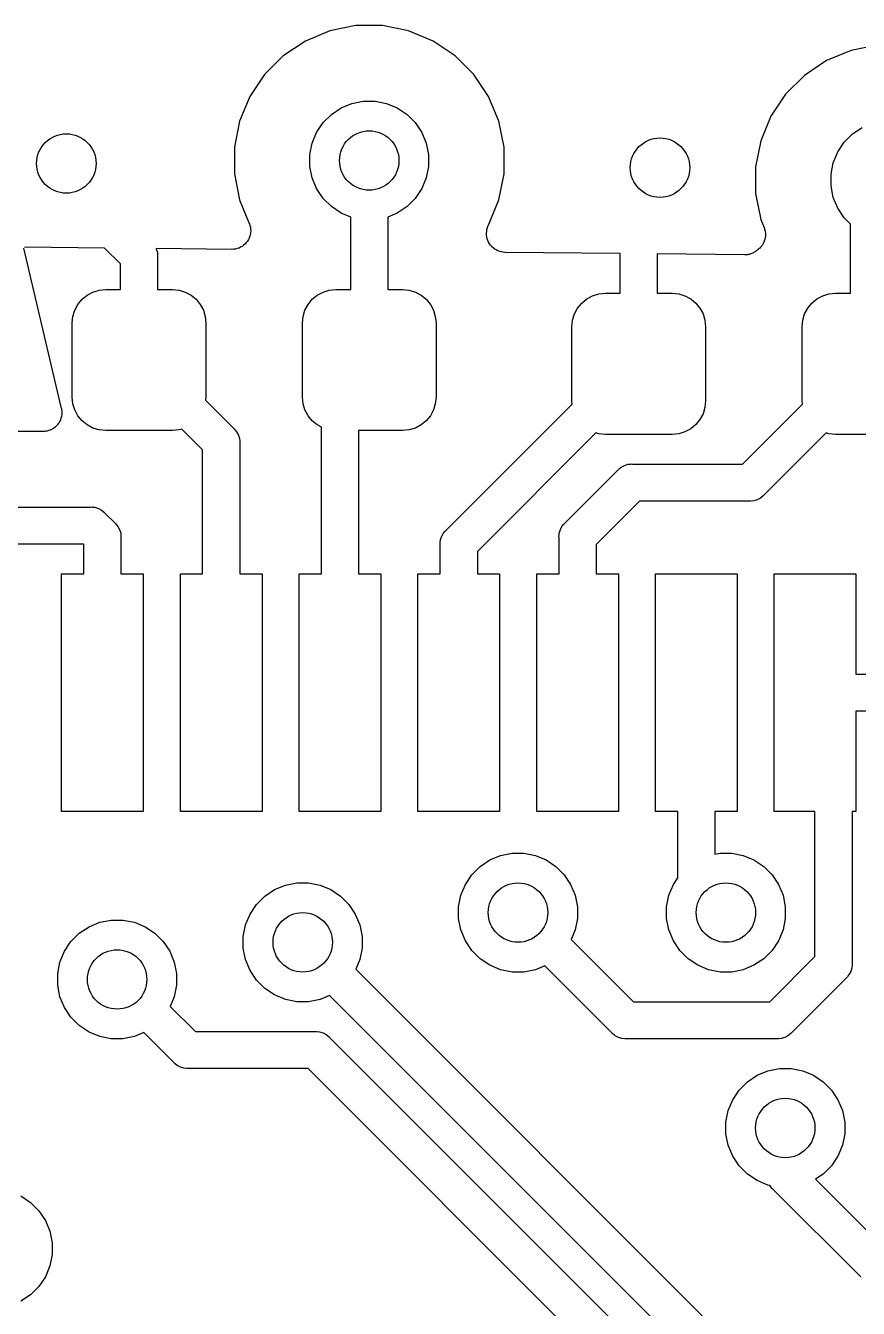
# Model space of a CAD drawing. Extents: x 83.1 to 154, y -94.5 to -68.3.
# Drawn here: x 117.38 to 122.99, y -84.46 to -75.83 of the extents above; entities that cross this region are included whole.
import ezdxf

# ---------------------------------------------------------------- set-up
doc = ezdxf.new("R2010")
doc.units = 0
doc.layers.add('BLACK', color=7, linetype='CONTINUOUS')

msp = doc.modelspace()

# ---------------------------------------------------------------- linework, layer by layer
at = {"layer": 'BLACK', "linetype": 'CONTINUOUS'}
for p, q in [((119.433, -75.8631), (119.268, -75.9316)), ((119.608, -75.8282), (119.433, -75.8631)), ((119.787, -75.8282), (119.608, -75.8282)), ((119.963, -75.8631), (119.787, -75.8282)), ((120.128, -75.9316), (119.963, -75.8631)), ((119.268, -75.9316), (119.119, -76.031)), ((120.277, -76.031), (120.128, -75.9316)), ((122.943, -75.9949), (122.778, -76.0634)), ((123.118, -75.96), (122.943, -75.9949)), ((119.119, -76.031), (118.993, -76.1574)), ((120.403, -76.1574), (120.277, -76.031)), ((122.778, -76.0634), (122.629, -76.1627)), ((118.993, -76.1574), (118.893, -76.3061)), ((120.502, -76.3061), (120.403, -76.1574)), ((122.629, -76.1627), (122.502, -76.2892)), ((118.893, -76.3061), (118.825, -76.4714)), ((119.581, -76.3516), (119.658, -76.3362)), ((119.658, -76.3362), (119.737, -76.3362)), ((119.737, -76.3362), (119.814, -76.3516)), ((120.571, -76.4714), (120.502, -76.3061)), ((122.502, -76.2892), (122.403, -76.4379)), ((119.387, -76.4813), (119.443, -76.4255)), ((119.443, -76.4255), (119.508, -76.3818)), ((119.508, -76.3818), (119.581, -76.3516)), ((119.814, -76.3516), (119.887, -76.3818)), ((119.887, -76.3818), (119.953, -76.4255)), ((119.953, -76.4255), (120.008, -76.4813)), ((118.825, -76.4714), (118.79, -76.6468)), ((119.343, -76.5468), (119.387, -76.4813)), ((120.008, -76.4813), (120.052, -76.5468)), ((120.606, -76.6468), (120.571, -76.4714)), ((122.403, -76.4379), (122.335, -76.6032)), ((122.953, -76.5573), (123.018, -76.5135)), ((119.313, -76.6196), (119.343, -76.5468)), ((120.052, -76.5468), (120.082, -76.6196)), ((122.335, -76.6032), (122.3, -76.7786)), ((122.897, -76.613), (122.953, -76.5573)), ((118.79, -76.6468), (118.79, -76.8257)), ((119.298, -76.6968), (119.313, -76.6196)), ((120.082, -76.6196), (120.098, -76.6968)), ((120.606, -76.8257), (120.606, -76.6468)), ((122.823, -76.7513), (122.853, -76.6785)), ((122.853, -76.6785), (122.897, -76.613)), ((119.298, -76.7756), (119.298, -76.6968)), ((119.313, -76.8529), (119.298, -76.7756)), ((120.098, -76.7756), (120.082, -76.8529)), ((120.098, -76.6968), (120.098, -76.7756)), ((122.808, -76.8286), (122.823, -76.7513)), ((118.79, -76.8257), (118.825, -77.0011)), ((119.343, -76.9257), (119.313, -76.8529)), ((120.082, -76.8529), (120.052, -76.9257)), ((120.571, -77.0011), (120.606, -76.8257)), ((122.3, -76.7786), (122.3, -76.9574)), ((122.808, -76.9074), (122.808, -76.8286)), ((119.387, -76.9912), (119.343, -76.9257)), ((120.052, -76.9257), (120.008, -76.9912)), ((122.823, -76.9847), (122.808, -76.9074)), ((118.825, -77.0011), (118.89, -77.1595)), ((119.443, -77.0469), (119.387, -76.9912)), ((120.008, -76.9912), (119.953, -77.0469)), ((120.499, -77.1752), (120.571, -77.0011)), ((122.3, -76.9574), (122.335, -77.1329)), ((122.853, -77.0575), (122.823, -76.9847)), ((119.508, -77.0907), (119.443, -77.0469)), ((119.573, -77.1174), (119.508, -77.0907)), ((119.573, -77.6046), (119.573, -77.1174)), ((119.887, -77.0907), (119.823, -77.1174)), ((119.823, -77.1174), (119.823, -77.6046)), ((119.953, -77.0469), (119.887, -77.0907)), ((122.897, -77.123), (122.853, -77.0575)), ((118.89, -77.1595), (118.891, -77.1611)), ((118.891, -77.1611), (118.891, -77.1615)), ((118.891, -77.1615), (118.891, -77.1618)), ((118.891, -77.1618), (118.894, -77.1731)), ((118.894, -77.1731), (118.898, -77.1849)), ((118.898, -77.1849), (118.898, -77.1853)), ((118.898, -77.1853), (118.898, -77.1856)), ((118.898, -77.1856), (118.899, -77.1974)), ((118.899, -77.1974), (118.9, -77.2096)), ((120.489, -77.2141), (120.49, -77.2027)), ((120.49, -77.2008), (120.494, -77.1899)), ((120.49, -77.2018), (120.49, -77.2008)), ((120.49, -77.2027), (120.49, -77.2018)), ((120.494, -77.1899), (120.497, -77.179)), ((120.497, -77.1781), (120.498, -77.1772)), ((120.497, -77.179), (120.497, -77.1781)), ((120.498, -77.1772), (120.499, -77.1752)), ((122.335, -77.1329), (122.357, -77.1864)), ((122.357, -77.1864), (122.358, -77.1881)), ((122.358, -77.1881), (122.359, -77.1935)), ((122.359, -77.1935), (122.361, -77.1988)), ((122.361, -77.1988), (122.363, -77.2054)), ((122.363, -77.2054), (122.364, -77.2119)), ((122.938, -77.1639), (122.897, -77.123)), ((122.938, -77.63), (122.938, -77.1639)), ((118.87, -77.2893), (118.862, -77.2987)), ((118.877, -77.2802), (118.87, -77.2893)), ((118.878, -77.2799), (118.877, -77.2802)), ((118.884, -77.269), (118.878, -77.2796)), ((118.878, -77.2796), (118.878, -77.2799)), ((118.89, -77.2585), (118.884, -77.269)), ((118.893, -77.2464), (118.89, -77.2579)), ((118.89, -77.2579), (118.89, -77.2582)), ((118.89, -77.2582), (118.89, -77.2585)), ((118.897, -77.2349), (118.893, -77.2464)), ((118.899, -77.2223), (118.897, -77.2343)), ((118.897, -77.2343), (118.897, -77.2346)), ((118.897, -77.2346), (118.897, -77.2349)), ((118.9, -77.2103), (118.899, -77.2223)), ((118.9, -77.2096), (118.9, -77.21)), ((118.9, -77.21), (118.9, -77.2103)), ((120.487, -77.2254), (120.489, -77.2141)), ((120.487, -77.2264), (120.487, -77.2254)), ((120.487, -77.2274), (120.487, -77.2264)), ((120.488, -77.2388), (120.487, -77.2274)), ((120.489, -77.2501), (120.488, -77.2388)), ((120.489, -77.2511), (120.489, -77.2501)), ((120.49, -77.252), (120.489, -77.2511)), ((120.493, -77.263), (120.49, -77.252)), ((120.496, -77.274), (120.493, -77.263)), ((120.496, -77.2749), (120.496, -77.274)), ((120.497, -77.2758), (120.496, -77.2749)), ((120.502, -77.2859), (120.497, -77.2758)), ((120.507, -77.2961), (120.502, -77.2859)), ((122.354, -77.2898), (122.351, -77.2951)), ((122.356, -77.2849), (122.354, -77.2898)), ((122.358, -77.2784), (122.356, -77.2849)), ((122.361, -77.2722), (122.358, -77.2784)), ((122.362, -77.2666), (122.361, -77.2722)), ((122.364, -77.2612), (122.362, -77.2666)), ((122.364, -77.2119), (122.365, -77.2176)), ((122.365, -77.2545), (122.364, -77.2612)), ((122.365, -77.2176), (122.366, -77.2231)), ((122.366, -77.2479), (122.365, -77.2545)), ((122.366, -77.2231), (122.366, -77.2299)), ((122.366, -77.2299), (122.367, -77.2366)), ((122.367, -77.2366), (122.366, -77.2422)), ((122.366, -77.2422), (122.366, -77.2479)), ((117.37, -77.3262), (117.624, -78.4051)), ((117.916, -77.326), (117.376, -77.3202)), ((118.023, -77.4326), (117.916, -77.326)), ((118.772, -77.3351), (118.262, -77.3297)), ((118.262, -77.3297), (118.264, -77.3327)), ((118.264, -77.3327), (118.271, -77.3563)), ((118.271, -77.3563), (118.273, -77.3747)), ((118.273, -77.3747), (118.273, -77.3747)), ((118.273, -77.3747), (118.273, -77.3808)), ((118.273, -77.3808), (118.273, -77.3869)), ((118.784, -77.334), (118.772, -77.3351)), ((118.772, -77.3351), (118.772, -77.335)), ((118.772, -77.335), (118.772, -77.3351)), ((118.796, -77.3329), (118.784, -77.334)), ((118.797, -77.3328), (118.796, -77.3329)), ((118.809, -77.3293), (118.797, -77.3328)), ((118.797, -77.3328), (118.797, -77.3328)), ((118.82, -77.326), (118.809, -77.3293)), ((118.821, -77.3258), (118.82, -77.3259)), ((118.82, -77.3259), (118.82, -77.326)), ((118.831, -77.3201), (118.821, -77.3258)), ((118.842, -77.3146), (118.831, -77.3201)), ((118.843, -77.3142), (118.842, -77.3144)), ((118.842, -77.3144), (118.842, -77.3146)), ((118.852, -77.3067), (118.843, -77.3142)), ((118.861, -77.2991), (118.852, -77.3067)), ((118.862, -77.2989), (118.861, -77.2991)), ((118.862, -77.2987), (118.862, -77.2989)), ((120.508, -77.2968), (120.507, -77.2961)), ((120.508, -77.2977), (120.508, -77.2968)), ((120.515, -77.3066), (120.508, -77.2977)), ((120.523, -77.3156), (120.515, -77.3066)), ((120.523, -77.3162), (120.523, -77.3156)), ((120.524, -77.3169), (120.523, -77.3162)), ((120.533, -77.3243), (120.524, -77.3169)), ((120.541, -77.3317), (120.533, -77.3243)), ((120.542, -77.3322), (120.541, -77.3317)), ((120.543, -77.3328), (120.542, -77.3322)), ((120.553, -77.3383), (120.543, -77.3328)), ((120.563, -77.3439), (120.553, -77.3383)), ((120.564, -77.3442), (120.563, -77.3439)), ((120.565, -77.3446), (120.564, -77.3442)), ((120.576, -77.348), (120.565, -77.3446)), ((120.586, -77.3516), (120.576, -77.348)), ((120.587, -77.3517), (120.586, -77.3516)), ((120.588, -77.352), (120.587, -77.3517)), ((120.6, -77.3532), (120.588, -77.352)), ((120.611, -77.3546), (120.6, -77.3532)), ((120.613, -77.3547), (120.611, -77.3546)), ((121.388, -77.3629), (120.613, -77.3547)), ((121.388, -77.63), (121.388, -77.3629)), ((122.226, -77.3718), (121.638, -77.3656)), ((121.638, -77.3656), (121.638, -77.63)), ((122.233, -77.3713), (122.226, -77.3718)), ((122.239, -77.3713), (122.233, -77.3713)), ((122.245, -77.3702), (122.239, -77.3713)), ((122.251, -77.3697), (122.245, -77.3702)), ((122.257, -77.3679), (122.251, -77.3697)), ((122.263, -77.3667), (122.257, -77.3679)), ((122.269, -77.3645), (122.263, -77.3667)), ((122.275, -77.3628), (122.269, -77.3645)), ((122.28, -77.3599), (122.275, -77.3628)), ((122.286, -77.3575), (122.28, -77.3599)), ((122.291, -77.3542), (122.286, -77.3575)), ((122.297, -77.3514), (122.291, -77.3542)), ((122.302, -77.3474), (122.297, -77.3514)), ((122.307, -77.3439), (122.302, -77.3474)), ((122.308, -77.3429), (122.307, -77.3437)), ((122.307, -77.3437), (122.307, -77.3439)), ((122.32, -77.3332), (122.308, -77.3429)), ((122.324, -77.3292), (122.32, -77.3332)), ((122.329, -77.3256), (122.324, -77.3292)), ((122.333, -77.3204), (122.329, -77.3256)), ((122.338, -77.3157), (122.333, -77.3204)), ((122.341, -77.311), (122.338, -77.3157)), ((122.344, -77.3066), (122.341, -77.311)), ((122.348, -77.3007), (122.344, -77.3066)), ((122.351, -77.2951), (122.348, -77.3007)), ((118.023, -77.6046), (118.023, -77.4326)), ((118.273, -77.3869), (118.273, -77.6046)), ((117.798, -77.6425), (117.837, -77.6217)), ((117.837, -77.6217), (117.879, -77.6089)), ((117.879, -77.6089), (117.923, -77.6046)), ((117.923, -77.6046), (118.023, -77.6046)), ((118.273, -77.6046), (118.373, -77.6046)), ((118.373, -77.6046), (118.417, -77.6089)), ((118.417, -77.6089), (118.459, -77.6217)), ((118.459, -77.6217), (118.498, -77.6425)), ((119.348, -77.6425), (119.387, -77.6217)), ((119.387, -77.6217), (119.429, -77.6089)), ((119.429, -77.6089), (119.473, -77.6046)), ((119.473, -77.6046), (119.573, -77.6046)), ((119.823, -77.6046), (119.923, -77.6046)), ((119.923, -77.6046), (119.967, -77.6089)), ((119.967, -77.6089), (120.009, -77.6217)), ((120.009, -77.6217), (120.048, -77.6425)), ((121.202, -77.6471), (121.244, -77.6343)), ((121.244, -77.6343), (121.288, -77.63)), ((121.288, -77.63), (121.388, -77.63)), ((121.638, -77.63), (121.738, -77.63)), ((121.738, -77.63), (121.782, -77.6343)), ((121.782, -77.6343), (121.824, -77.6471)), ((122.752, -77.6471), (122.794, -77.6343)), ((122.794, -77.6343), (122.838, -77.63)), ((122.838, -77.63), (122.938, -77.63)), ((117.715, -77.7435), (117.736, -77.7046)), ((117.736, -77.7046), (117.764, -77.6705)), ((117.764, -77.6705), (117.798, -77.6425)), ((118.498, -77.6425), (118.532, -77.6705)), ((118.532, -77.6705), (118.56, -77.7046)), ((118.56, -77.7046), (118.581, -77.7435)), ((119.265, -77.7435), (119.286, -77.7046)), ((119.286, -77.7046), (119.314, -77.6705)), ((119.314, -77.6705), (119.348, -77.6425)), ((120.048, -77.6425), (120.082, -77.6705)), ((120.082, -77.6705), (120.11, -77.7046)), ((120.11, -77.7046), (120.131, -77.7435)), ((121.101, -77.73), (121.129, -77.6959)), ((121.129, -77.6959), (121.163, -77.6679)), ((121.163, -77.6679), (121.202, -77.6471)), ((121.824, -77.6471), (121.863, -77.6679)), ((121.863, -77.6679), (121.897, -77.6959)), ((121.897, -77.6959), (121.925, -77.73)), ((122.651, -77.73), (122.679, -77.6959)), ((122.679, -77.6959), (122.713, -77.6679)), ((122.713, -77.6679), (122.752, -77.6471)), ((117.698, -77.8296), (117.702, -77.7857)), ((117.702, -77.7857), (117.715, -77.7435)), ((118.581, -77.7435), (118.593, -77.7857)), ((118.593, -77.7857), (118.598, -77.8296)), ((119.248, -77.8296), (119.252, -77.7857)), ((119.252, -77.7857), (119.265, -77.7435)), ((120.131, -77.7435), (120.143, -77.7857)), ((120.143, -77.7857), (120.148, -77.8296)), ((121.063, -77.855), (121.067, -77.8111)), ((121.067, -77.8111), (121.08, -77.7689)), ((121.08, -77.7689), (121.101, -77.73)), ((121.925, -77.73), (121.946, -77.7689)), ((121.946, -77.7689), (121.959, -77.8111)), ((121.959, -77.8111), (121.963, -77.855)), ((122.613, -77.855), (122.617, -77.8111)), ((122.617, -77.8111), (122.63, -77.7689)), ((122.63, -77.7689), (122.651, -77.73)), ((117.698, -78.3296), (117.698, -77.8296)), ((118.598, -77.8296), (118.598, -78.3296)), ((119.248, -78.3296), (119.248, -77.8296)), ((120.148, -77.8296), (120.148, -78.3296)), ((121.063, -78.355), (121.063, -77.855)), ((121.963, -77.855), (121.963, -78.355)), ((122.613, -78.355), (122.613, -77.855)), ((117.702, -78.3735), (117.698, -78.3296)), ((118.598, -78.3296), (118.596, -78.3507)), ((119.252, -78.3735), (119.248, -78.3296)), ((120.148, -78.3296), (120.143, -78.3735)), ((117.624, -78.4051), (117.625, -78.4069)), ((117.625, -78.4069), (117.625, -78.4087)), ((117.625, -78.4087), (117.626, -78.4105)), ((117.626, -78.4105), (117.627, -78.421)), ((117.715, -78.4157), (117.702, -78.3735)), ((117.736, -78.4546), (117.715, -78.4157)), ((118.596, -78.3507), (118.785, -78.5398)), ((119.265, -78.4157), (119.252, -78.3735)), ((119.286, -78.4546), (119.265, -78.4157)), ((120.131, -78.4157), (120.11, -78.4546)), ((120.143, -78.3735), (120.131, -78.4157)), ((120.217, -79.2246), (121.065, -78.3761)), ((121.065, -78.3761), (121.063, -78.355)), ((121.959, -78.3989), (121.946, -78.4411)), ((121.963, -78.355), (121.959, -78.3989)), ((122.211, -78.78), (122.615, -78.3761)), ((122.615, -78.3761), (122.613, -78.355)), ((117.607, -78.5037), (117.606, -78.5053)), ((117.608, -78.5022), (117.607, -78.5037)), ((117.613, -78.4928), (117.608, -78.5022)), ((117.618, -78.4835), (117.613, -78.4928)), ((117.619, -78.4801), (117.618, -78.4817)), ((117.618, -78.4817), (117.618, -78.4835)), ((117.622, -78.4699), (117.619, -78.4801)), ((117.625, -78.4598), (117.622, -78.4699)), ((117.626, -78.4562), (117.625, -78.458)), ((117.625, -78.458), (117.625, -78.4598)), ((117.627, -78.4457), (117.626, -78.4562)), ((117.627, -78.421), (117.628, -78.4315)), ((117.628, -78.4352), (117.627, -78.4457)), ((117.628, -78.4315), (117.628, -78.4333)), ((117.628, -78.4333), (117.628, -78.4352)), ((117.764, -78.4887), (117.736, -78.4546)), ((117.798, -78.5167), (117.764, -78.4887)), ((119.314, -78.4887), (119.286, -78.4546)), ((119.348, -78.5167), (119.314, -78.4887)), ((120.082, -78.4887), (120.048, -78.5167)), ((120.11, -78.4546), (120.082, -78.4887)), ((121.925, -78.48), (121.897, -78.5141)), ((121.946, -78.4411), (121.925, -78.48)), ((117.501, -78.5613), (113.94, -78.5613)), ((117.503, -78.5611), (117.501, -78.5613)), ((117.505, -78.5612), (117.503, -78.5611)), ((117.515, -78.5599), (117.505, -78.5612)), ((117.525, -78.5589), (117.515, -78.5599)), ((117.527, -78.5583), (117.525, -78.5589)), ((117.529, -78.5581), (117.527, -78.5583)), ((117.539, -78.5548), (117.529, -78.5581)), ((117.549, -78.5517), (117.539, -78.5548)), ((117.551, -78.5508), (117.549, -78.5517)), ((117.553, -78.5502), (117.551, -78.5508)), ((117.562, -78.545), (117.553, -78.5502)), ((117.571, -78.5401), (117.562, -78.545)), ((117.573, -78.5389), (117.571, -78.5401)), ((117.574, -78.538), (117.573, -78.5389)), ((117.582, -78.5311), (117.574, -78.538)), ((117.59, -78.5244), (117.582, -78.5311)), ((117.591, -78.523), (117.59, -78.5244)), ((117.593, -78.5218), (117.591, -78.523)), ((117.599, -78.5134), (117.593, -78.5218)), ((117.606, -78.5053), (117.599, -78.5134)), ((117.837, -78.5375), (117.798, -78.5167)), ((117.879, -78.5503), (117.837, -78.5375)), ((117.923, -78.5546), (117.879, -78.5503)), ((118.373, -78.5546), (117.923, -78.5546)), ((118.417, -78.5503), (118.373, -78.5546)), ((118.436, -78.5445), (118.417, -78.5503)), ((118.576, -78.6843), (118.436, -78.5445)), ((118.785, -78.5398), (118.79, -78.5437)), ((118.79, -78.5437), (118.793, -78.5484)), ((118.793, -78.5484), (118.805, -78.5627)), ((118.805, -78.5627), (118.815, -78.5814)), ((118.815, -78.5814), (118.817, -78.5844)), ((118.817, -78.5844), (118.824, -78.608)), ((119.376, -78.5316), (119.348, -78.5167)), ((119.376, -79.5193), (119.376, -78.5316)), ((119.923, -78.5546), (119.626, -78.5546)), ((119.626, -78.5546), (119.626, -79.5193)), ((119.967, -78.5503), (119.923, -78.5546)), ((120.009, -78.5375), (119.967, -78.5503)), ((120.048, -78.5167), (120.009, -78.5375)), ((121.225, -78.5699), (120.426, -79.3691)), ((121.244, -78.5757), (121.225, -78.5699)), ((121.288, -78.58), (121.244, -78.5757)), ((121.738, -78.58), (121.288, -78.58)), ((121.782, -78.5757), (121.738, -78.58)), ((121.824, -78.5629), (121.782, -78.5757)), ((121.863, -78.5421), (121.824, -78.5629)), ((121.897, -78.5141), (121.863, -78.5421)), ((122.775, -78.5699), (122.356, -78.9891)), ((122.794, -78.5757), (122.775, -78.5699)), ((122.838, -78.58), (122.794, -78.5757)), ((123.288, -78.58), (122.838, -78.58)), ((118.824, -78.608), (118.826, -78.6264)), ((118.826, -78.6264), (118.826, -78.6264)), ((118.826, -78.6264), (118.826, -78.6325)), ((118.826, -78.6325), (118.826, -78.6386)), ((118.826, -78.6386), (118.826, -79.5193)), ((118.576, -79.5193), (118.576, -78.6843)), ((121.017, -79.1766), (121.372, -78.821)), ((121.372, -78.821), (121.376, -78.8162)), ((121.376, -78.8162), (121.384, -78.8097)), ((121.384, -78.8097), (121.395, -78.8006)), ((121.395, -78.8006), (121.417, -78.789)), ((121.417, -78.789), (121.418, -78.7886)), ((121.418, -78.7886), (121.44, -78.7818)), ((121.44, -78.7818), (121.459, -78.78)), ((121.459, -78.78), (121.465, -78.7794)), ((121.459, -78.78), (121.459, -78.78)), ((121.465, -78.7794), (121.471, -78.78)), ((121.471, -78.78), (122.211, -78.78)), ((122.311, -79.0211), (122.287, -79.0282)), ((122.333, -79.0094), (122.311, -79.0211)), ((122.352, -78.9938), (122.333, -79.0094)), ((122.356, -78.9891), (122.352, -78.9938)), ((113.909, -79.0693), (117.82, -79.0693)), ((117.82, -79.0693), (117.826, -79.0687)), ((117.826, -79.0687), (117.832, -79.0693)), ((117.832, -79.0693), (117.832, -79.0693)), ((117.832, -79.0693), (117.85, -79.0711)), ((117.85, -79.0711), (117.874, -79.0783)), ((117.874, -79.0783), (117.895, -79.0899)), ((117.895, -79.0899), (117.915, -79.1055)), ((117.915, -79.1055), (117.918, -79.1103)), ((121.517, -79.03), (121.226, -79.3211)), ((122.257, -79.03), (121.517, -79.03)), ((122.263, -79.0306), (122.257, -79.03)), ((122.269, -79.03), (122.263, -79.0306)), ((122.287, -79.0282), (122.269, -79.03)), ((122.269, -79.03), (122.269, -79.03)), ((117.918, -79.1103), (117.985, -79.1766)), ((117.985, -79.1766), (117.99, -79.1805)), ((117.99, -79.1805), (118.005, -79.1995)), ((120.996, -79.1995), (121.008, -79.1852)), ((121.008, -79.1852), (121.012, -79.1805)), ((121.008, -79.1852), (121.008, -79.1852)), ((121.012, -79.1805), (121.017, -79.1766)), ((118.005, -79.1995), (118.017, -79.2212)), ((118.017, -79.2212), (118.024, -79.2448)), ((118.024, -79.2448), (118.026, -79.2632)), ((118.026, -79.2632), (118.026, -79.2632)), ((118.026, -79.2632), (118.026, -79.2693)), ((118.026, -79.2693), (118.026, -79.2754)), ((118.026, -79.2754), (118.026, -79.5193)), ((120.178, -79.2901), (120.185, -79.2692)), ((120.185, -79.2692), (120.196, -79.2475)), ((120.196, -79.2475), (120.208, -79.2332)), ((120.208, -79.2332), (120.212, -79.2285)), ((120.208, -79.2332), (120.208, -79.2332)), ((120.212, -79.2285), (120.217, -79.2246)), ((120.975, -79.2693), (120.977, -79.2541)), ((120.976, -79.2754), (120.975, -79.2693)), ((120.976, -79.5193), (120.976, -79.2754)), ((120.977, -79.2541), (120.978, -79.2448)), ((120.978, -79.2448), (120.979, -79.2401)), ((120.979, -79.2401), (120.985, -79.2212)), ((120.985, -79.2212), (120.996, -79.1995)), ((117.774, -79.3193), (113.954, -79.3193)), ((117.776, -79.3211), (117.774, -79.3193)), ((117.776, -79.5193), (117.776, -79.3211)), ((120.175, -79.3173), (120.176, -79.3033)), ((120.176, -79.3234), (120.175, -79.3173)), ((120.176, -79.3033), (120.178, -79.2928)), ((120.176, -79.5193), (120.176, -79.3234)), ((120.178, -79.2928), (120.178, -79.2901)), ((121.226, -79.3211), (121.226, -79.5193)), ((120.426, -79.3691), (120.426, -79.5193)), ((117.626, -81.1193), (117.626, -79.5193)), ((117.626, -79.5193), (117.776, -79.5193)), ((118.026, -79.5193), (118.176, -79.5193)), ((118.176, -79.5193), (118.176, -81.1193)), ((118.426, -81.1193), (118.426, -79.5193)), ((118.426, -79.5193), (118.576, -79.5193)), ((118.826, -79.5193), (118.976, -79.5193)), ((118.976, -79.5193), (118.976, -81.1193)), ((119.226, -81.1193), (119.226, -79.5193)), ((119.226, -79.5193), (119.376, -79.5193)), ((119.626, -79.5193), (119.776, -79.5193)), ((119.776, -79.5193), (119.776, -81.1193)), ((120.026, -81.1193), (120.026, -79.5193)), ((120.026, -79.5193), (120.176, -79.5193)), ((120.426, -79.5193), (120.576, -79.5193)), ((120.576, -79.5193), (120.576, -81.1193)), ((120.826, -81.1193), (120.826, -79.5193)), ((120.826, -79.5193), (120.976, -79.5193)), ((121.226, -79.5193), (121.376, -79.5193)), ((121.376, -79.5193), (121.376, -81.1193)), ((121.626, -81.1193), (121.626, -79.5193)), ((121.626, -79.5193), (122.176, -79.5193)), ((122.176, -79.5193), (122.176, -81.1193)), ((122.426, -81.1193), (122.426, -79.5193)), ((122.426, -79.5193), (122.976, -79.5193)), ((122.976, -79.5193), (122.976, -80.1943)), ((122.976, -80.1943), (123.329, -80.1943)), ((123.375, -80.4443), (122.976, -80.4443)), ((122.976, -80.4443), (122.976, -81.1193)), ((118.176, -81.1193), (117.626, -81.1193)), ((118.976, -81.1193), (118.426, -81.1193)), ((119.776, -81.1193), (119.226, -81.1193)), ((120.576, -81.1193), (120.026, -81.1193)), ((121.376, -81.1193), (120.826, -81.1193)), ((121.776, -81.1193), (121.626, -81.1193)), ((121.776, -81.5654), (121.776, -81.1193)), ((122.176, -81.1193), (122.026, -81.1193)), ((122.026, -81.1193), (122.026, -81.4069)), ((122.7, -81.1193), (122.426, -81.1193)), ((122.7, -82.0962), (122.7, -81.1193)), ((122.976, -81.1193), (122.95, -81.1193)), ((122.95, -81.1193), (122.95, -82.1419)), ((120.511, -81.4455), (120.583, -81.4154)), ((120.583, -81.4154), (120.661, -81.4)), ((120.661, -81.4), (120.739, -81.4)), ((120.739, -81.4), (120.817, -81.4154)), ((120.817, -81.4154), (120.889, -81.4455)), ((122.026, -81.4069), (122.061, -81.4)), ((122.061, -81.4), (122.139, -81.4)), ((122.139, -81.4), (122.217, -81.4154)), ((122.217, -81.4154), (122.289, -81.4455)), ((120.389, -81.545), (120.445, -81.4893)), ((120.445, -81.4893), (120.511, -81.4455)), ((120.889, -81.4455), (120.955, -81.4893)), ((120.955, -81.4893), (121.011, -81.545)), ((122.289, -81.4455), (122.355, -81.4893)), ((122.355, -81.4893), (122.411, -81.545)), ((119.133, -81.6154), (119.211, -81.6)), ((119.211, -81.6), (119.289, -81.6)), ((119.289, -81.6), (119.367, -81.6154)), ((120.315, -81.6833), (120.346, -81.6105)), ((120.346, -81.6105), (120.389, -81.545)), ((121.011, -81.545), (121.054, -81.6105)), ((121.054, -81.6105), (121.085, -81.6833)), ((121.715, -81.6833), (121.746, -81.6105)), ((121.746, -81.6105), (121.776, -81.5654)), ((122.411, -81.545), (122.454, -81.6105)), ((122.454, -81.6105), (122.485, -81.6833)), ((118.939, -81.745), (118.995, -81.6893)), ((118.995, -81.6893), (119.061, -81.6455)), ((119.061, -81.6455), (119.133, -81.6154)), ((119.367, -81.6154), (119.439, -81.6455)), ((119.439, -81.6455), (119.505, -81.6893)), ((119.505, -81.6893), (119.561, -81.745)), ((120.3, -81.7606), (120.315, -81.6833)), ((121.085, -81.6833), (121.1, -81.7606)), ((121.7, -81.7606), (121.715, -81.6833)), ((122.485, -81.6833), (122.5, -81.7606)), ((118.896, -81.8105), (118.939, -81.745)), ((119.561, -81.745), (119.604, -81.8105)), ((120.3, -81.8394), (120.3, -81.7606)), ((121.1, -81.7606), (121.1, -81.8394)), ((121.7, -81.8394), (121.7, -81.7606)), ((122.5, -81.7606), (122.5, -81.8394)), ((117.811, -81.8955), (117.883, -81.8654)), ((117.883, -81.8654), (117.961, -81.85)), ((117.961, -81.85), (118.039, -81.85)), ((118.039, -81.85), (118.117, -81.8654)), ((118.117, -81.8654), (118.189, -81.8955)), ((118.865, -81.8833), (118.896, -81.8105)), ((119.604, -81.8105), (119.635, -81.8833)), ((120.315, -81.9167), (120.3, -81.8394)), ((121.1, -81.8394), (121.085, -81.9167)), ((121.715, -81.9167), (121.7, -81.8394)), ((122.5, -81.8394), (122.485, -81.9167)), ((117.689, -81.995), (117.745, -81.9393)), ((117.745, -81.9393), (117.811, -81.8955)), ((118.189, -81.8955), (118.255, -81.9393)), ((118.255, -81.9393), (118.311, -81.995)), ((118.85, -81.9606), (118.865, -81.8833)), ((119.635, -81.8833), (119.65, -81.9606)), ((120.346, -81.9895), (120.315, -81.9167)), ((121.085, -81.9167), (121.058, -81.9811)), ((121.746, -81.9895), (121.715, -81.9167)), ((122.485, -81.9167), (122.454, -81.9895)), ((117.646, -82.0605), (117.689, -81.995)), ((118.311, -81.995), (118.354, -82.0605)), ((118.85, -82.0394), (118.85, -81.9606)), ((118.865, -82.1167), (118.85, -82.0394)), ((119.65, -82.0394), (119.635, -82.1167)), ((119.65, -81.9606), (119.65, -82.0394)), ((120.389, -82.055), (120.346, -81.9895)), ((121.058, -81.9811), (121.477, -82.4)), ((121.789, -82.055), (121.746, -81.9895)), ((122.454, -81.9895), (122.411, -82.055)), ((117.615, -82.1333), (117.646, -82.0605)), ((118.354, -82.0605), (118.385, -82.1333)), ((118.896, -82.1895), (118.865, -82.1167)), ((119.635, -82.1167), (119.608, -82.1811)), ((120.445, -82.1107), (120.389, -82.055)), ((120.511, -82.1545), (120.445, -82.1107)), ((121.845, -82.1107), (121.789, -82.055)), ((121.911, -82.1545), (121.845, -82.1107)), ((122.355, -82.1107), (122.289, -82.1545)), ((122.411, -82.055), (122.355, -82.1107)), ((122.396, -82.4), (122.7, -82.0962)), ((117.6, -82.2106), (117.615, -82.1333)), ((117.6, -82.2894), (117.6, -82.2106)), ((118.385, -82.1333), (118.4, -82.2106)), ((118.4, -82.2106), (118.4, -82.2894)), ((118.939, -82.255), (118.896, -82.1895)), ((119.608, -82.1811), (122.271, -84.8443)), ((120.583, -82.1846), (120.511, -82.1545)), ((120.661, -82.2), (120.583, -82.1846)), ((120.739, -82.2), (120.661, -82.2)), ((120.817, -82.1846), (120.739, -82.2)), ((120.881, -82.1579), (120.817, -82.1846)), ((121.332, -82.6091), (120.881, -82.1579)), ((121.983, -82.1846), (121.911, -82.1545)), ((122.061, -82.2), (121.983, -82.1846)), ((122.139, -82.2), (122.061, -82.2)), ((122.217, -82.1846), (122.139, -82.2)), ((122.289, -82.1545), (122.217, -82.1846)), ((122.935, -82.2081), (122.929, -82.2178)), ((122.941, -82.1961), (122.935, -82.2081)), ((122.948, -82.1725), (122.941, -82.1961)), ((122.95, -82.1541), (122.948, -82.1725)), ((122.95, -82.1419), (122.951, -82.148)), ((122.951, -82.148), (122.95, -82.1541)), ((122.95, -82.1541), (122.95, -82.1541)), ((117.615, -82.3667), (117.6, -82.2894)), ((118.4, -82.2894), (118.385, -82.3667)), ((118.995, -82.3107), (118.939, -82.255)), ((122.909, -82.2407), (122.541, -82.609)), ((122.914, -82.2368), (122.909, -82.2407)), ((122.918, -82.2321), (122.914, -82.2368)), ((122.929, -82.2178), (122.918, -82.2321)), ((122.918, -82.2321), (122.918, -82.2321)), ((117.646, -82.4395), (117.615, -82.3667)), ((118.385, -82.3667), (118.358, -82.4311)), ((119.061, -82.3545), (118.995, -82.3107)), ((119.133, -82.3846), (119.061, -82.3545)), ((119.211, -82.4), (119.133, -82.3846)), ((119.367, -82.3846), (119.289, -82.4)), ((119.431, -82.3579), (119.367, -82.3846)), ((122.127, -85.0534), (119.431, -82.3579)), ((117.689, -82.505), (117.646, -82.4395)), ((118.358, -82.4311), (118.527, -82.6)), ((119.289, -82.4), (119.211, -82.4)), ((121.477, -82.4), (122.396, -82.4)), ((117.745, -82.5607), (117.689, -82.505)), ((117.811, -82.6045), (117.745, -82.5607)), ((117.883, -82.6346), (117.811, -82.6045)), ((117.961, -82.65), (117.883, -82.6346)), ((118.117, -82.6346), (118.039, -82.65)), ((118.181, -82.6079), (118.117, -82.6346)), ((118.382, -82.8091), (118.181, -82.6079)), ((118.527, -82.6), (119.332, -82.6)), ((119.332, -82.6), (119.339, -82.5994)), ((119.339, -82.5994), (119.345, -82.6)), ((119.345, -82.6), (119.345, -82.6)), ((119.345, -82.6), (119.363, -82.6018)), ((119.363, -82.6018), (119.387, -82.609)), ((119.387, -82.609), (119.408, -82.6206)), ((119.408, -82.6206), (119.427, -82.6362)), ((119.427, -82.6362), (119.431, -82.641)), ((119.431, -82.641), (122.435, -85.6443)), ((121.336, -82.6138), (121.332, -82.6091)), ((121.341, -82.6177), (121.336, -82.6138)), ((121.349, -82.6244), (121.341, -82.6177)), ((121.341, -82.6177), (121.341, -82.6177)), ((121.355, -82.6294), (121.349, -82.6244)), ((121.377, -82.641), (121.355, -82.6294)), ((121.4, -82.6482), (121.377, -82.641)), ((121.419, -82.65), (121.4, -82.6482)), ((122.473, -82.6482), (122.454, -82.65)), ((122.496, -82.641), (122.473, -82.6482)), ((122.518, -82.6294), (122.496, -82.641)), ((122.537, -82.6138), (122.518, -82.6294)), ((122.541, -82.609), (122.537, -82.6138)), ((118.039, -82.65), (117.961, -82.65)), ((121.425, -82.6506), (121.419, -82.65)), ((121.419, -82.65), (121.419, -82.65)), ((121.431, -82.65), (121.425, -82.6506)), ((122.442, -82.65), (121.431, -82.65)), ((122.448, -82.6506), (122.442, -82.65)), ((122.454, -82.65), (122.448, -82.6506)), ((122.454, -82.65), (122.454, -82.65)), ((118.386, -82.8138), (118.382, -82.8091)), ((118.391, -82.8177), (118.386, -82.8138)), ((118.405, -82.8294), (118.391, -82.8177)), ((118.423, -82.8392), (118.405, -82.8294)), ((118.427, -82.841), (118.423, -82.8392)), ((118.45, -82.8482), (118.427, -82.841)), ((118.469, -82.85), (118.45, -82.8482)), ((118.475, -82.8506), (118.469, -82.85)), ((118.469, -82.85), (118.469, -82.85)), ((118.481, -82.85), (118.475, -82.8506)), ((119.287, -82.85), (118.481, -82.85)), ((122.29, -85.8533), (119.287, -82.85)), ((122.245, -82.9393), (122.311, -82.8955)), ((122.311, -82.8955), (122.383, -82.8654)), ((122.383, -82.8654), (122.461, -82.85)), ((122.461, -82.85), (122.539, -82.85)), ((122.539, -82.85), (122.617, -82.8654)), ((122.617, -82.8654), (122.689, -82.8955)), ((122.689, -82.8955), (122.755, -82.9393)), ((122.189, -82.995), (122.245, -82.9393)), ((122.755, -82.9393), (122.811, -82.995)), ((122.115, -83.1333), (122.146, -83.0605)), ((122.146, -83.0605), (122.189, -82.995)), ((122.811, -82.995), (122.854, -83.0605)), ((122.854, -83.0605), (122.885, -83.1333)), ((122.1, -83.2106), (122.115, -83.1333)), ((122.885, -83.1333), (122.9, -83.2106)), ((122.1, -83.2894), (122.1, -83.2106)), ((122.9, -83.2106), (122.9, -83.2894)), ((122.115, -83.3667), (122.1, -83.2894)), ((122.9, -83.2894), (122.885, -83.3667)), ((122.146, -83.4395), (122.115, -83.3667)), ((122.885, -83.3667), (122.854, -83.4395)), ((122.189, -83.505), (122.146, -83.4395)), ((122.245, -83.5607), (122.189, -83.505)), ((122.811, -83.505), (122.755, -83.5607)), ((122.854, -83.4395), (122.811, -83.505)), ((122.311, -83.6045), (122.245, -83.5607)), ((122.755, -83.5607), (122.703, -83.5952)), ((122.703, -83.5952), (123.152, -84.0443)), ((122.383, -83.6346), (122.311, -83.6045)), ((122.395, -83.6369), (122.383, -83.6346)), ((122.396, -83.6384), (122.395, -83.6369)), ((122.411, -83.6574), (122.396, -83.6384)), ((122.416, -83.6613), (122.411, -83.6574)), ((123.008, -84.2534), (122.416, -83.6613)), ((117.352, -83.7079), (117.417, -83.7516)), ((117.417, -83.7516), (117.473, -83.8074)), ((117.473, -83.8074), (117.517, -83.8729)), ((117.517, -83.8729), (117.547, -83.9457)), ((117.547, -83.9457), (117.562, -84.0229)), ((117.562, -84.0229), (117.562, -84.1017)), ((117.562, -84.1017), (117.547, -84.179)), ((117.547, -84.179), (117.517, -84.2518)), ((117.517, -84.2518), (117.473, -84.3173)), ((117.417, -84.373), (117.352, -84.4168)), ((117.473, -84.3173), (117.417, -84.373))]:
    msp.add_line(p, q, dxfattribs=at)
at = {"layer": 'BLACK'}
for centre in [(117.658, -76.7563), (119.698, -76.7362), (121.656, -76.7842), (120.7, -81.8), (122.1, -81.8), (119.25, -82), (118, -82.25), (122.5, -83.25)]:
    msp.add_circle(centre, 0.2, dxfattribs=at)

doc.saveas('drawing.dxf')
